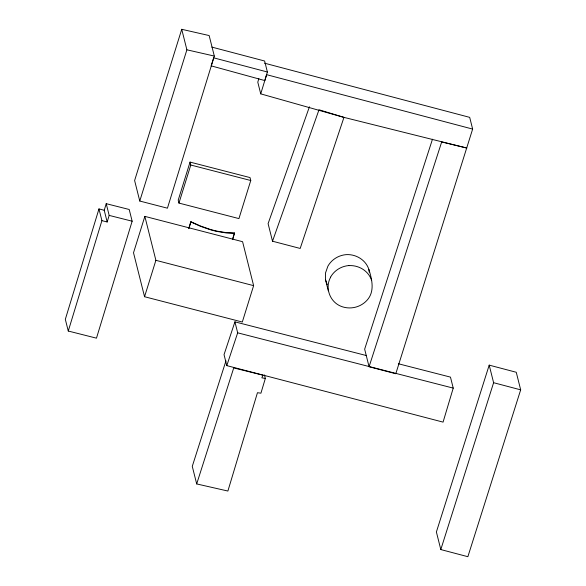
<?xml version="1.0" encoding="UTF-8"?>
<svg xmlns="http://www.w3.org/2000/svg" width="586" height="586" viewBox="0 0 586 586"><rect width="100%" height="100%" fill="white"/><g stroke="black" fill="none" stroke-linecap="round" stroke-linejoin="round"><path stroke-width="0.88" d="M267.377 71.997L264.843 80.582L211.172 65.859L213.685 57.838L267.377 71.997L264.623 61.01L211.802 47.085M398.355 363.752L450.473 377.12L453.234 388.108L443.067 422.118L226.797 365.62L224.035 354.633L234.92 321.846L366.55 355.599M264.462 374.937L265.341 378.453L260.924 393.184L257.452 392.715L227.888 491.039L196.691 483.933L192.274 466.353L225.969 360.822M98.968 208.916L65.324 319.326L68.269 331.039L96.47 338.166L132.15 221.2L129.206 209.48L106.227 203.686L104.227 210.264L107.165 221.984L101.913 220.636L98.968 208.916L104.227 210.264M68.269 331.039L101.913 220.636M107.165 221.984L109.172 215.406L106.227 203.686M264.535 63.185L469.694 117.361L472.638 129.081L395.792 373.743L369.07 366.733L441.683 141.959L466.844 148.046L343.96 117.376L260.726 93.863L257.781 82.143L258.851 78.649M260.726 93.863L266.593 74.671L472.638 129.081M214.315 56.066L167.435 208.191L139.768 201.035L134.619 180.525L181.733 29.3L209.158 35.556L214.315 56.066L186.89 49.81L181.733 29.3M250.764 180.51L238.934 218.593L178.95 203.078L178.217 200.148L190.047 162.095L250.032 177.58L250.764 180.51L190.787 165.025L190.047 162.095M253.621 285.646L242.311 322.036L144.552 296.721L133.513 252.778L144.852 216.38L242.582 241.696L253.621 285.646L155.891 260.323L144.852 216.38M139.768 201.035L186.89 49.81M144.552 296.721L155.891 260.323M178.95 203.078L190.787 165.025M188.699 228.665L190.882 221.706L200.456 225.991L209.781 229.258A28.714 8.219 17.4 0 0 217.047 231.14L225.91 232.583L234.51 233.001L232.679 239.418M189.058 228.115L190.882 221.706M232.598 239.095L234.51 233.001M489.193 365.129L436.387 531.978L440.804 549.558L467.87 556.7L520.676 389.851L516.259 372.271L489.193 365.129L493.61 382.702L440.804 549.558M196.691 483.933L233.726 367.935L262.938 375.179L261.861 377.823L265.341 378.453M432.483 139.197L364.66 349.161L368.85 365.854M226.797 365.62L237.674 332.826L234.92 321.846M330.658 277.178C324.717 287.601 329.72 301.651 340.766 306.185A22.415 21.155 -14.1 0 0 366.939 300.347C374.989 291.696 372.037 279.463 368.872 269.413C365.767 259.884 355.958 254.016 346.128 254.639A22.349 21.096 -14.1 0 0 327.889 266.19L325.479 273.047L325.538 279.837L328.292 290.817M309.43 106.791L268.095 223.632L272.512 241.212L300.186 248.449L343.96 117.376L319.011 109.758L272.512 241.212M234.59 233.323L225.991 232.906L217.128 231.463A28.714 8.219 17.4 0 1 209.861 229.58L200.537 226.313L190.963 222.021M348.89 265.626C358.72 264.997 368.528 270.871 371.634 280.401M109.172 215.406L132.15 221.2M237.674 332.826L453.234 388.108M493.61 382.702L520.676 389.851M325.538 279.837L327.237 284.613M368.872 269.413L369.165 272.072M330.548 277.141A22.415 21.155 -14.1 0 1 348.838 265.553"/></g></svg>
